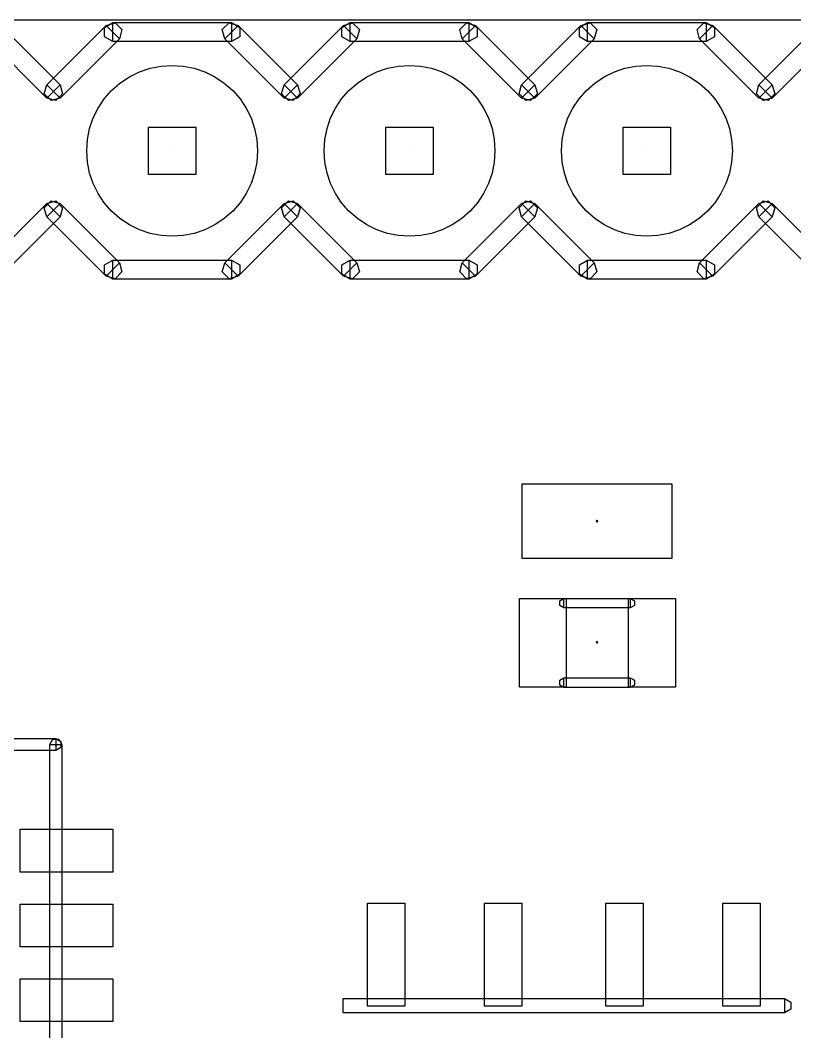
# Model space of a CAD drawing. Extents: x 92.4 to 147.7, y -28.8 to -5.5.
# Drawn here: x 125.28 to 133.57, y -16.28 to -5.46 of the extents above; entities that cross this region are included whole.
import ezdxf

# ---------------------------------------------------------------- set-up
doc = ezdxf.new("R2010")
doc.units = 0
doc.layers.add('LAYER_1', color=7, linetype='CONTINUOUS')

msp = doc.modelspace()

# ---------------------------------------------------------------- linework, layer by layer
at = {"layer": 'LAYER_1'}
for points in [[(138.4653, -5.4627), (93.7614, -5.4627)], [(125.994, -6.8596), (126.002, -6.7385), (126.0256, -6.6211), (126.064, -6.5086), (126.1165, -6.4025), (126.1822, -6.304), (126.2604, -6.2145), (126.3503, -6.1353), (126.4512, -6.0678), (126.5601, -6.0142), (126.6736, -5.9759), (126.7902, -5.9529), (126.9084, -5.9453), (127.0265, -5.9529), (127.1431, -5.9759), (127.2566, -6.0142), (127.3655, -6.0678), (127.4664, -6.1353), (127.5563, -6.2145), (127.6345, -6.304), (127.7002, -6.4025), (127.7527, -6.5086), (127.7911, -6.6211), (127.8147, -6.7386), (127.8227, -6.8597)], [(125.994, -6.8596), (126.002, -6.7385), (126.0256, -6.6211), (126.064, -6.5086), (126.1165, -6.4025), (126.1822, -6.304), (126.2604, -6.2145), (126.3503, -6.1353), (126.4512, -6.0678), (126.5601, -6.0142), (126.6736, -5.9759), (126.7902, -5.9529), (126.9084, -5.9453), (127.0265, -5.9529), (127.1431, -5.9759), (127.2566, -6.0142), (127.3655, -6.0678), (127.4664, -6.1353), (127.5563, -6.2145), (127.6345, -6.304), (127.7002, -6.4025), (127.7527, -6.5086), (127.7911, -6.6211), (127.8147, -6.7386), (127.8227, -6.8597)], [(128.534, -6.8596), (128.542, -6.7385), (128.5656, -6.6211), (128.604, -6.5086), (128.6565, -6.4025), (128.7222, -6.304), (128.8004, -6.2145), (128.8903, -6.1353), (128.9912, -6.0678), (129.1001, -6.0142), (129.2136, -5.9759), (129.3302, -5.9529), (129.4483, -5.9453), (129.5665, -5.9529), (129.683, -5.9759), (129.7965, -6.0142), (129.9054, -6.0678), (130.0063, -6.1353), (130.0962, -6.2145), (130.1744, -6.304), (130.2401, -6.4025), (130.2926, -6.5086), (130.331, -6.6211), (130.3546, -6.7386), (130.3626, -6.8597)], [(128.534, -6.8596), (128.542, -6.7385), (128.5656, -6.6211), (128.604, -6.5086), (128.6565, -6.4025), (128.7222, -6.304), (128.8004, -6.2145), (128.8903, -6.1353), (128.9912, -6.0678), (129.1001, -6.0142), (129.2136, -5.9759), (129.3302, -5.9529), (129.4483, -5.9453), (129.5665, -5.9529), (129.683, -5.9759), (129.7965, -6.0142), (129.9054, -6.0678), (130.0063, -6.1353), (130.0962, -6.2145), (130.1744, -6.304), (130.2401, -6.4025), (130.2926, -6.5086), (130.331, -6.6211), (130.3546, -6.7386), (130.3626, -6.8597)], [(131.0739, -6.8596), (131.0819, -6.7385), (131.1055, -6.6211), (131.1439, -6.5086), (131.1964, -6.4025), (131.2621, -6.304), (131.3403, -6.2145), (131.4302, -6.1353), (131.5311, -6.0678), (131.64, -6.0142), (131.7535, -5.9759), (131.8701, -5.9529), (131.9883, -5.9453), (132.1064, -5.9529), (132.223, -5.9759), (132.3365, -6.0142), (132.4454, -6.0678), (132.5463, -6.1353), (132.6362, -6.2145), (132.7144, -6.304), (132.7801, -6.4025), (132.8326, -6.5086), (132.871, -6.6211), (132.8946, -6.7386), (132.9026, -6.8597)], [(131.0739, -6.8596), (131.0819, -6.7385), (131.1055, -6.6211), (131.1439, -6.5086), (131.1964, -6.4025), (131.2621, -6.304), (131.3403, -6.2145), (131.4302, -6.1353), (131.5311, -6.0678), (131.64, -6.0142), (131.7535, -5.9759), (131.8701, -5.9529), (131.9883, -5.9453), (132.1064, -5.9529), (132.223, -5.9759), (132.3365, -6.0142), (132.4454, -6.0678), (132.5463, -6.1353), (132.6362, -6.2145), (132.7144, -6.304), (132.7801, -6.4025), (132.8326, -6.5086), (132.871, -6.6211), (132.8946, -6.7386), (132.9026, -6.8597)], [(125.994, -6.8596)], [(127.8227, -6.8597), (127.8147, -6.9808), (127.7911, -7.0982), (127.7527, -7.2107), (127.7002, -7.3168), (127.6345, -7.4153), (127.5563, -7.5048), (127.4664, -7.584), (127.3655, -7.6515), (127.2566, -7.7051), (127.1431, -7.7434), (127.0265, -7.7664), (126.9084, -7.7741), (126.7902, -7.7664), (126.6736, -7.7434), (126.5601, -7.7051), (126.4512, -7.6515), (126.3503, -7.584), (126.2604, -7.5048), (126.1822, -7.4153), (126.1165, -7.3168), (126.064, -7.2107), (126.0256, -7.0982), (126.002, -6.9807), (125.994, -6.8596)], [(125.994, -6.8596)], [(127.8227, -6.8597), (127.8147, -6.9808), (127.7911, -7.0982), (127.7527, -7.2107), (127.7002, -7.3168), (127.6345, -7.4153), (127.5563, -7.5048), (127.4664, -7.584), (127.3655, -7.6515), (127.2566, -7.7051), (127.1431, -7.7434), (127.0265, -7.7664), (126.9084, -7.7741), (126.7902, -7.7664), (126.6736, -7.7434), (126.5601, -7.7051), (126.4512, -7.6515), (126.3503, -7.584), (126.2604, -7.5048), (126.1822, -7.4153), (126.1165, -7.3168), (126.064, -7.2107), (126.0256, -7.0982), (126.002, -6.9807), (125.994, -6.8596)], [(126.4512, -6.8596)], [(126.4512, -6.8596)], [(126.9084, -6.8597), (126.9084, -6.8597), (126.9084, -6.8597), (126.9084, -6.8597), (126.9084, -6.8597), (126.9084, -6.8597), (126.9084, -6.8597)], [(126.9084, -6.8597), (126.9084, -6.8597), (126.9084, -6.8597), (126.9084, -6.8597), (126.9084, -6.8597), (126.9084, -6.8597), (126.9084, -6.8597)], [(126.9084, -6.8597), (126.9084, -6.8597), (126.9084, -6.8597), (126.9084, -6.8597), (126.9084, -6.8597), (126.9084, -6.8597), (126.9084, -6.8597)], [(126.9084, -6.8597), (126.9084, -6.8597), (126.9084, -6.8597), (126.9084, -6.8597), (126.9084, -6.8597), (126.9084, -6.8597), (126.9084, -6.8597)], [(127.8227, -6.8597)], [(127.8227, -6.8597)], [(128.534, -6.8596)], [(130.3626, -6.8597), (130.3546, -6.9808), (130.331, -7.0982), (130.2926, -7.2107), (130.2401, -7.3168), (130.1744, -7.4153), (130.0962, -7.5048), (130.0063, -7.584), (129.9054, -7.6515), (129.7965, -7.7051), (129.683, -7.7434), (129.5665, -7.7664), (129.4483, -7.7741), (129.3302, -7.7664), (129.2136, -7.7434), (129.1001, -7.7051), (128.9912, -7.6515), (128.8903, -7.584), (128.8004, -7.5048), (128.7222, -7.4153), (128.6565, -7.3168), (128.604, -7.2107), (128.5656, -7.0982), (128.542, -6.9807), (128.534, -6.8596)], [(128.534, -6.8596)], [(130.3626, -6.8597), (130.3546, -6.9808), (130.331, -7.0982), (130.2926, -7.2107), (130.2401, -7.3168), (130.1744, -7.4153), (130.0962, -7.5048), (130.0063, -7.584), (129.9054, -7.6515), (129.7965, -7.7051), (129.683, -7.7434), (129.5665, -7.7664), (129.4483, -7.7741), (129.3302, -7.7664), (129.2136, -7.7434), (129.1001, -7.7051), (128.9912, -7.6515), (128.8903, -7.584), (128.8004, -7.5048), (128.7222, -7.4153), (128.6565, -7.3168), (128.604, -7.2107), (128.5656, -7.0982), (128.542, -6.9807), (128.534, -6.8596)], [(128.9912, -6.8596)], [(128.9912, -6.8596)], [(129.4484, -6.8597), (129.4484, -6.8597), (129.4484, -6.8597), (129.4484, -6.8597), (129.4484, -6.8597), (129.4484, -6.8597), (129.4484, -6.8597)], [(129.4484, -6.8597), (129.4484, -6.8597), (129.4484, -6.8597), (129.4484, -6.8597), (129.4484, -6.8597), (129.4484, -6.8597), (129.4484, -6.8597)], [(129.4484, -6.8597), (129.4484, -6.8597), (129.4484, -6.8597), (129.4484, -6.8597), (129.4484, -6.8597), (129.4484, -6.8597), (129.4484, -6.8597)], [(129.4484, -6.8597), (129.4484, -6.8597), (129.4484, -6.8597), (129.4484, -6.8597), (129.4484, -6.8597), (129.4484, -6.8597), (129.4484, -6.8597)], [(130.3626, -6.8597)], [(130.3626, -6.8597)], [(131.0739, -6.8596)], [(132.9026, -6.8597), (132.8946, -6.9808), (132.871, -7.0982), (132.8326, -7.2107), (132.7801, -7.3168), (132.7144, -7.4153), (132.6362, -7.5048), (132.5463, -7.584), (132.4454, -7.6515), (132.3365, -7.7051), (132.223, -7.7434), (132.1064, -7.7664), (131.9883, -7.7741), (131.8701, -7.7664), (131.7535, -7.7434), (131.64, -7.7051), (131.5311, -7.6515), (131.4302, -7.584), (131.3403, -7.5048), (131.2621, -7.4153), (131.1964, -7.3168), (131.1439, -7.2107), (131.1055, -7.0982), (131.0819, -6.9807), (131.0739, -6.8596)], [(131.0739, -6.8596)], [(132.9026, -6.8597), (132.8946, -6.9808), (132.871, -7.0982), (132.8326, -7.2107), (132.7801, -7.3168), (132.7144, -7.4153), (132.6362, -7.5048), (132.5463, -7.584), (132.4454, -7.6515), (132.3365, -7.7051), (132.223, -7.7434), (132.1064, -7.7664), (131.9883, -7.7741), (131.8701, -7.7664), (131.7535, -7.7434), (131.64, -7.7051), (131.5311, -7.6515), (131.4302, -7.584), (131.3403, -7.5048), (131.2621, -7.4153), (131.1964, -7.3168), (131.1439, -7.2107), (131.1055, -7.0982), (131.0819, -6.9807), (131.0739, -6.8596)], [(131.5311, -6.8596)], [(131.5311, -6.8596)], [(131.9883, -6.8597), (131.9883, -6.8597), (131.9883, -6.8597), (131.9883, -6.8597), (131.9883, -6.8597), (131.9883, -6.8597), (131.9883, -6.8597)], [(131.9883, -6.8597), (131.9883, -6.8597), (131.9883, -6.8597), (131.9883, -6.8597), (131.9883, -6.8597), (131.9883, -6.8597), (131.9883, -6.8597)], [(131.9883, -6.8597), (131.9883, -6.8597), (131.9883, -6.8597), (131.9883, -6.8597), (131.9883, -6.8597), (131.9883, -6.8597), (131.9883, -6.8597)], [(131.9883, -6.8597), (131.9883, -6.8597), (131.9883, -6.8597), (131.9883, -6.8597), (131.9883, -6.8597), (131.9883, -6.8597), (131.9883, -6.8597)], [(132.9026, -6.8597)], [(132.9026, -6.8597)]]:
    msp.add_lwpolyline(points, dxfattribs=at)
at = {"layer": 'LAYER_1', "color": 53}
for points in [[(124.9315, -5.6615), (125.0752, -5.5178), (125.7102, -6.1528), (125.5665, -6.2965), (124.9315, -5.6615)], [(125.7102, -6.2965), (125.5665, -6.1528), (126.2015, -5.5178), (126.3452, -5.6615), (125.7102, -6.2965)], [(126.2734, -5.6913), (126.1854, -5.6405), (126.1854, -5.5389), (126.2734, -5.4881)], [(126.2015, -5.5178), (126.2996, -5.4915), (126.3715, -5.5634), (126.3452, -5.6615)], [(126.2734, -5.6913), (126.2734, -5.4881), (127.5433, -5.4881), (127.5433, -5.6913), (126.2734, -5.6913)], [(126.2734, -5.4881)], [(127.4715, -5.6615), (127.4452, -5.5634), (127.5171, -5.4915), (127.6152, -5.5178)], [(127.4715, -5.6615), (127.6152, -5.5178), (128.2502, -6.1528), (128.1065, -6.2965), (127.4715, -5.6615)], [(127.5433, -5.4881), (127.6313, -5.5389), (127.6313, -5.6405), (127.5433, -5.6913)], [(127.6152, -5.5178)], [(128.2502, -6.2965), (128.1065, -6.1528), (128.7415, -5.5178), (128.8852, -5.6615), (128.2502, -6.2965)], [(128.8134, -5.6913), (128.7254, -5.6405), (128.7254, -5.5389), (128.8134, -5.4881)], [(128.7415, -5.5178), (128.8396, -5.4915), (128.9115, -5.5634), (128.8852, -5.6615)], [(128.8134, -5.6913), (128.8134, -5.4881), (130.0833, -5.4881), (130.0833, -5.6913), (128.8134, -5.6913)], [(128.8134, -5.4881)], [(130.0114, -5.6615), (129.9851, -5.5634), (130.057, -5.4915), (130.1551, -5.5178)], [(130.7901, -6.1528), (130.6464, -6.2965), (130.0114, -5.6615), (130.1551, -5.5178), (130.7901, -6.1528)], [(130.0833, -5.4881), (130.1712, -5.5389), (130.1712, -5.6405), (130.0833, -5.6913)], [(130.1551, -5.5178)], [(130.7901, -6.2965), (130.6464, -6.1528), (131.2814, -5.5178), (131.4251, -5.6615), (130.7901, -6.2965)], [(131.3533, -5.6913), (131.2653, -5.6405), (131.2653, -5.5389), (131.3533, -5.4881)], [(131.2814, -5.5178), (131.3795, -5.4915), (131.4514, -5.5634), (131.4251, -5.6615)], [(131.3533, -5.6913), (131.3533, -5.4881), (132.6233, -5.4881), (132.6233, -5.6913), (131.3533, -5.6913)], [(131.3533, -5.4881)], [(132.5514, -5.6615), (132.5251, -5.5634), (132.597, -5.4915), (132.6951, -5.5178)], [(132.5514, -5.6615), (132.6951, -5.5178), (133.3301, -6.1528), (133.1864, -6.2965), (132.5514, -5.6615)], [(132.6233, -5.4881), (132.7112, -5.5389), (132.7112, -5.6405), (132.6233, -5.6913)], [(132.6951, -5.5178)], [(133.3301, -6.2965), (133.1864, -6.1528), (133.8214, -5.5178), (133.9651, -5.6615), (133.3301, -6.2965)], [(126.2733, -5.5896), (126.2733, -5.5897), (126.2733, -5.5897), (126.2733, -5.5897), (126.2734, -5.5897)], [(126.2734, -5.5389)], [(126.2734, -5.5897)], [(126.2734, -5.5897), (126.2734, -5.5897), (126.2734, -5.5897), (126.2734, -5.5897), (126.2734, -5.5897), (126.2734, -5.5897), (126.2734, -5.5897)], [(126.3093, -5.6256)], [(127.5433, -5.5897), (127.5434, -5.5897), (127.5434, -5.5897), (127.5434, -5.5897), (127.5434, -5.5896)], [(127.5433, -5.5897), (127.5433, -5.5897), (127.5433, -5.5897), (127.5433, -5.5897), (127.5433, -5.5897), (127.5433, -5.5897), (127.5433, -5.5897)], [(127.5433, -5.5897)], [(127.5793, -5.5538)], [(128.8133, -5.5896), (128.8133, -5.5897), (128.8133, -5.5897), (128.8133, -5.5897), (128.8134, -5.5897)], [(128.8134, -5.5389)], [(128.8134, -5.5897)], [(128.8134, -5.5897), (128.8134, -5.5897), (128.8134, -5.5897), (128.8134, -5.5897), (128.8134, -5.5897), (128.8134, -5.5897), (128.8134, -5.5897)], [(128.8493, -5.6256)], [(130.0832, -5.5897), (130.0833, -5.5897), (130.0833, -5.5897), (130.0833, -5.5897), (130.0833, -5.5896)], [(130.0833, -5.5897), (130.0833, -5.5897), (130.0833, -5.5897), (130.0833, -5.5897), (130.0833, -5.5897), (130.0833, -5.5897), (130.0833, -5.5897)], [(130.1192, -5.5538)], [(131.3532, -5.5896), (131.3532, -5.5897), (131.3532, -5.5897), (131.3532, -5.5897), (131.3533, -5.5897)], [(131.3533, -5.5389)], [(131.3533, -5.5897)], [(131.3533, -5.5897), (131.3533, -5.5897), (131.3533, -5.5897), (131.3533, -5.5897), (131.3533, -5.5897), (131.3533, -5.5897), (131.3533, -5.5897)], [(131.3892, -5.6256)], [(132.6232, -5.5897), (132.6233, -5.5897), (132.6233, -5.5897), (132.6233, -5.5897), (132.6233, -5.5896)], [(132.6233, -5.5897), (132.6233, -5.5897), (132.6233, -5.5897), (132.6233, -5.5897), (132.6233, -5.5897), (132.6233, -5.5897), (132.6233, -5.5897)], [(132.6233, -5.5897)], [(132.6592, -5.5538)], [(126.3452, -5.6615)], [(127.5433, -5.6405)], [(127.5433, -5.6913)], [(128.8852, -5.6615)], [(130.0833, -5.6405)], [(130.0833, -5.6913)], [(131.4251, -5.6615)], [(132.6233, -5.6405)], [(132.6233, -5.6913)], [(125.7102, -6.2965), (125.6121, -6.3228), (125.5402, -6.2509), (125.5665, -6.1528)], [(125.7102, -6.1528), (125.7365, -6.2509), (125.6646, -6.3228), (125.5665, -6.2965)], [(125.5665, -6.1528)], [(128.2502, -6.2965), (128.1521, -6.3228), (128.0802, -6.2509), (128.1065, -6.1528)], [(128.1065, -6.1528)], [(128.2502, -6.1528), (128.2765, -6.2509), (128.2046, -6.3228), (128.1065, -6.2965)], [(130.7901, -6.2965), (130.692, -6.3228), (130.6201, -6.2509), (130.6464, -6.1528)], [(130.6464, -6.1528)], [(130.7901, -6.1528), (130.8164, -6.2509), (130.7445, -6.3228), (130.6464, -6.2965)], [(133.3301, -6.2965), (133.232, -6.3228), (133.1601, -6.2509), (133.1864, -6.1528)], [(133.3301, -6.1528), (133.3564, -6.2509), (133.2845, -6.3228), (133.1864, -6.2965)], [(133.1864, -6.1528)], [(125.6025, -6.1888)], [(125.6025, -6.2606)], [(125.6384, -6.2246), (125.6383, -6.2246), (125.6383, -6.2246), (125.6383, -6.2246), (125.6383, -6.2247)], [(125.6384, -6.2247), (125.6384, -6.2246), (125.6384, -6.2246), (125.6384, -6.2246), (125.6383, -6.2246)], [(125.6384, -6.2247)], [(128.1425, -6.1888)], [(128.1425, -6.2606)], [(128.1784, -6.2247), (128.1784, -6.2246), (128.1784, -6.2246), (128.1784, -6.2246), (128.1783, -6.2246)], [(128.1784, -6.2246), (128.1783, -6.2246), (128.1783, -6.2246), (128.1783, -6.2246), (128.1783, -6.2247)], [(128.1784, -6.2247)], [(130.6824, -6.1888)], [(130.6824, -6.2606)], [(130.7183, -6.2247), (130.7183, -6.2246), (130.7183, -6.2246), (130.7183, -6.2246), (130.7182, -6.2246)], [(130.7183, -6.2246), (130.7182, -6.2246), (130.7182, -6.2246), (130.7182, -6.2246), (130.7182, -6.2247)], [(130.7183, -6.2247)], [(130.7183, -6.2247)], [(133.2224, -6.1888)], [(133.2224, -6.2606)], [(133.2583, -6.2246), (133.2582, -6.2246), (133.2582, -6.2246), (133.2582, -6.2246), (133.2582, -6.2247)], [(133.2583, -6.2247), (133.2583, -6.2246), (133.2583, -6.2246), (133.2583, -6.2246), (133.2582, -6.2246)], [(133.2583, -6.2247)], [(125.5665, -6.2965)], [(128.1065, -6.2965)], [(130.6464, -6.2965)], [(133.1864, -6.2965)], [(125.5665, -7.4228), (125.7102, -7.5665), (125.0752, -8.2015), (124.9315, -8.0578), (125.5665, -7.4228)], [(125.5665, -7.5665), (125.5402, -7.4684), (125.6121, -7.3965), (125.7102, -7.4228)], [(125.5665, -7.4228), (125.6646, -7.3965), (125.7365, -7.4684), (125.7102, -7.5665)], [(126.3452, -8.0578), (126.2015, -8.2015), (125.5665, -7.5665), (125.7102, -7.4228), (126.3452, -8.0578)], [(125.6743, -7.4588)], [(125.7102, -7.4228)], [(128.1065, -7.4228), (128.2502, -7.5665), (127.6152, -8.2015), (127.4715, -8.0578), (128.1065, -7.4228)], [(128.1065, -7.5665), (128.0802, -7.4684), (128.1521, -7.3965), (128.2502, -7.4228)], [(128.1065, -7.4228), (128.2046, -7.3965), (128.2765, -7.4684), (128.2502, -7.5665)], [(128.8852, -8.0578), (128.7415, -8.2015), (128.1065, -7.5665), (128.2502, -7.4228), (128.8852, -8.0578)], [(128.2143, -7.4588)], [(128.2502, -7.4228)], [(130.1551, -8.2015), (130.0114, -8.0578), (130.6464, -7.4228), (130.7901, -7.5665), (130.1551, -8.2015)], [(130.6464, -7.5665), (130.6201, -7.4684), (130.692, -7.3965), (130.7901, -7.4228)], [(130.6464, -7.4228), (130.7445, -7.3965), (130.8164, -7.4684), (130.7901, -7.5665)], [(131.4251, -8.0578), (131.2814, -8.2015), (130.6464, -7.5665), (130.7901, -7.4228), (131.4251, -8.0578)], [(130.7542, -7.4588)], [(130.7901, -7.4228)], [(133.1864, -7.4228), (133.3301, -7.5665), (132.6951, -8.2015), (132.5514, -8.0578), (133.1864, -7.4228)], [(133.1864, -7.5665), (133.1601, -7.4684), (133.232, -7.3965), (133.3301, -7.4228)], [(133.1864, -7.4228), (133.2845, -7.3965), (133.3564, -7.4684), (133.3301, -7.5665)], [(133.9651, -8.0578), (133.8214, -8.2015), (133.1864, -7.5665), (133.3301, -7.4228), (133.9651, -8.0578)], [(133.2942, -7.4588)], [(133.3301, -7.4228)], [(125.6383, -7.4946), (125.6383, -7.4947), (125.6383, -7.4947), (125.6383, -7.4947), (125.6384, -7.4947)], [(125.6383, -7.4947), (125.6384, -7.4947), (125.6384, -7.4947), (125.6384, -7.4947), (125.6384, -7.4946)], [(125.6384, -7.4947)], [(125.6743, -7.5306)], [(125.7102, -7.5665)], [(128.1783, -7.4947), (128.1784, -7.4947), (128.1784, -7.4947), (128.1784, -7.4947), (128.1784, -7.4946)], [(128.1783, -7.4946), (128.1783, -7.4947), (128.1783, -7.4947), (128.1783, -7.4947), (128.1784, -7.4947)], [(128.1784, -7.4947)], [(128.2143, -7.5306)], [(128.2502, -7.5665)], [(130.7182, -7.4947), (130.7183, -7.4947), (130.7183, -7.4947), (130.7183, -7.4947), (130.7183, -7.4946)], [(130.7182, -7.4946), (130.7182, -7.4947), (130.7182, -7.4947), (130.7182, -7.4947), (130.7183, -7.4947)], [(130.7542, -7.5306)], [(130.7901, -7.5665)], [(133.2582, -7.4946), (133.2582, -7.4947), (133.2582, -7.4947), (133.2582, -7.4947), (133.2583, -7.4947)], [(133.2582, -7.4947), (133.2583, -7.4947), (133.2583, -7.4947), (133.2583, -7.4947), (133.2583, -7.4946)], [(133.2583, -7.4947)], [(133.2942, -7.5306)], [(133.3301, -7.5665)], [(126.2734, -8.2313), (126.1854, -8.1805), (126.1854, -8.0789), (126.2734, -8.0281)], [(126.3452, -8.0578), (126.3715, -8.1559), (126.2996, -8.2278), (126.2015, -8.2015)], [(127.5433, -8.0281), (127.5433, -8.2313), (126.2734, -8.2313), (126.2734, -8.0281), (127.5433, -8.0281)], [(126.2734, -8.0281)], [(126.2734, -8.0789)], [(127.6152, -8.2015), (127.5171, -8.2278), (127.4452, -8.1559), (127.4715, -8.0578)], [(127.4715, -8.0578)], [(127.5075, -8.0938)], [(127.5433, -8.0281), (127.6313, -8.0789), (127.6313, -8.1805), (127.5433, -8.2313)], [(128.8134, -8.2313), (128.7254, -8.1805), (128.7254, -8.0789), (128.8134, -8.0281)], [(128.8852, -8.0578), (128.9115, -8.1559), (128.8396, -8.2278), (128.7415, -8.2015)], [(130.0833, -8.0281), (130.0833, -8.2313), (128.8134, -8.2313), (128.8134, -8.0281), (130.0833, -8.0281)], [(128.8134, -8.0281)], [(128.8134, -8.0789)], [(130.1551, -8.2015), (130.057, -8.2278), (129.9851, -8.1559), (130.0114, -8.0578)], [(130.0114, -8.0578)], [(130.0474, -8.0938)], [(130.0833, -8.0281), (130.1712, -8.0789), (130.1712, -8.1805), (130.0833, -8.2313)], [(131.3533, -8.2313), (131.2653, -8.1805), (131.2653, -8.0789), (131.3533, -8.0281)], [(131.4251, -8.0578), (131.4514, -8.1559), (131.3795, -8.2278), (131.2814, -8.2015)], [(132.6233, -8.0281), (132.6233, -8.2313), (131.3533, -8.2313), (131.3533, -8.0281), (132.6233, -8.0281)], [(131.3533, -8.0281)], [(131.3533, -8.0789)], [(132.6951, -8.2015), (132.597, -8.2278), (132.5251, -8.1559), (132.5514, -8.0578)], [(132.5514, -8.0578)], [(132.5874, -8.0938)], [(132.6233, -8.0281), (132.7112, -8.0789), (132.7112, -8.1805), (132.6233, -8.2313)], [(126.2015, -8.2015)], [(126.2375, -8.1656)], [(126.2734, -8.1296), (126.2733, -8.1296), (126.2733, -8.1296), (126.2733, -8.1296), (126.2733, -8.1297)], [(126.2734, -8.1297), (126.2734, -8.1297), (126.2734, -8.1297), (126.2734, -8.1297), (126.2734, -8.1297), (126.2734, -8.1297), (126.2734, -8.1297)], [(126.2734, -8.1297)], [(127.5434, -8.1297), (127.5434, -8.1296), (127.5434, -8.1296), (127.5434, -8.1296), (127.5433, -8.1296)], [(127.5433, -8.1297)], [(127.5433, -8.1297), (127.5433, -8.1297), (127.5433, -8.1297), (127.5433, -8.1297), (127.5433, -8.1297), (127.5433, -8.1297), (127.5433, -8.1297)], [(127.5433, -8.1805)], [(128.7415, -8.2015)], [(128.7775, -8.1656)], [(128.8134, -8.1296), (128.8133, -8.1296), (128.8133, -8.1296), (128.8133, -8.1296), (128.8133, -8.1297)], [(128.8134, -8.1297), (128.8134, -8.1297), (128.8134, -8.1297), (128.8134, -8.1297), (128.8134, -8.1297), (128.8134, -8.1297), (128.8134, -8.1297)], [(128.8134, -8.1297)], [(130.0833, -8.1297), (130.0833, -8.1296), (130.0833, -8.1296), (130.0833, -8.1296), (130.0832, -8.1296)], [(130.0833, -8.1297)], [(130.0833, -8.1297), (130.0833, -8.1297), (130.0833, -8.1297), (130.0833, -8.1297), (130.0833, -8.1297), (130.0833, -8.1297), (130.0833, -8.1297)], [(130.0833, -8.1297)], [(130.0833, -8.1805)], [(131.2814, -8.2015)], [(131.3174, -8.1656)], [(131.3533, -8.1296), (131.3532, -8.1296), (131.3532, -8.1296), (131.3532, -8.1296), (131.3532, -8.1297)], [(131.3533, -8.1297), (131.3533, -8.1297), (131.3533, -8.1297), (131.3533, -8.1297), (131.3533, -8.1297), (131.3533, -8.1297), (131.3533, -8.1297)], [(131.3533, -8.1297)], [(132.6233, -8.1297), (132.6233, -8.1296), (132.6233, -8.1296), (132.6233, -8.1296), (132.6232, -8.1296)], [(132.6233, -8.1297)], [(132.6233, -8.1297), (132.6233, -8.1297), (132.6233, -8.1297), (132.6233, -8.1297), (132.6233, -8.1297), (132.6233, -8.1297), (132.6233, -8.1297)], [(132.6233, -8.1805)], [(127.5433, -8.2313)], [(130.0833, -8.2313)], [(132.6233, -8.2313)], [(131.0989, -11.7493), (131.0549, -11.7239), (131.0549, -11.6731), (131.0989, -11.6477)], [(131.8109, -11.6477), (131.8109, -11.7493), (131.0989, -11.7493), (131.0989, -11.6477), (131.8109, -11.6477)], [(131.0989, -11.6477)], [(131.0989, -11.6731)], [(131.8109, -11.6477), (131.8548, -11.6731), (131.8548, -11.7239), (131.8109, -11.7493)], [(131.0989, -11.6985), (131.0989, -11.6985), (131.0989, -11.6985), (131.0989, -11.6985), (131.0989, -11.6985), (131.0989, -11.6985), (131.0989, -11.6985)], [(131.8109, -11.6985)], [(131.8109, -11.6985), (131.8109, -11.6985), (131.8109, -11.6985), (131.8109, -11.6985), (131.8109, -11.6985), (131.8109, -11.6985), (131.8109, -11.6985)], [(131.8109, -11.7239)], [(131.8109, -11.7493)], [(131.0989, -12.6003), (131.0549, -12.5749), (131.0549, -12.5241), (131.0989, -12.4987)], [(131.8109, -12.4987), (131.8109, -12.6003), (131.0989, -12.6003), (131.0989, -12.4987), (131.8109, -12.4987)], [(131.0989, -12.4987)], [(131.0989, -12.5241)], [(131.0989, -12.5495), (131.0989, -12.5495), (131.0989, -12.5495), (131.0989, -12.5495), (131.0989, -12.5495), (131.0989, -12.5495), (131.0989, -12.5495)], [(131.8109, -12.4987), (131.8548, -12.5241), (131.8548, -12.5749), (131.8109, -12.6003)], [(131.8109, -12.5495)], [(131.8109, -12.5495), (131.8109, -12.5495), (131.8109, -12.5495), (131.8109, -12.5495), (131.8109, -12.5495), (131.8109, -12.5495), (131.8109, -12.5495)], [(131.8109, -12.5749)], [(131.8109, -12.6003)], [(117.7898, -13.2732), (117.7898, -13.1462), (125.6638, -13.1462), (125.6638, -13.2732), (117.7898, -13.2732)], [(125.6003, -13.2097), (125.632, -13.1547), (125.6955, -13.1547), (125.7272, -13.2097)], [(125.6638, -13.1461), (125.7188, -13.1779), (125.7188, -13.2414), (125.6638, -13.2732)], [(125.6003, -13.2097), (125.7273, -13.2097), (125.7273, -21.0837), (125.6003, -21.0837), (125.6003, -13.2097)], [(125.6637, -13.2097), (125.6637, -13.2097), (125.6637, -13.2097), (125.6638, -13.2097), (125.6638, -13.2097), (125.6638, -13.2097)], [(125.6638, -13.2097), (125.6638, -13.2097), (125.6638, -13.2097), (125.6638, -13.2096), (125.6638, -13.2096), (125.6638, -13.2096)], [(125.6638, -13.2097)], [(125.6638, -13.2415)], [(125.6638, -13.2732)], [(125.6955, -13.2097)], [(125.7272, -13.2097)], [(133.4613, -15.9295), (133.4613, -16.0819), (128.7374, -16.0819), (128.7374, -15.9295), (133.4613, -15.9295)], [(133.4613, -15.9295), (133.5272, -15.9676), (133.5272, -16.0438), (133.4613, -16.0819)], [(133.4613, -16.0057)], [(133.4613, -16.0057), (133.4613, -16.0057), (133.4613, -16.0057), (133.4613, -16.0057), (133.4613, -16.0057), (133.4613, -16.0057), (133.4613, -16.0057)], [(133.4613, -16.0438)], [(133.4613, -16.0819)]]:
    msp.add_lwpolyline(points, dxfattribs=at)
at = {"layer": 'LAYER_1'}
for points in [[(127.1624, -6.6056), (127.1624, -7.1137), (126.6544, -7.1137), (126.6544, -6.6056), (127.1624, -6.6056)], [(129.7023, -6.6056), (129.7023, -7.1137), (129.1944, -7.1137), (129.1944, -6.6056), (129.7023, -6.6056)], [(132.2423, -6.6056), (132.2423, -7.1137), (131.7343, -7.1137), (131.7343, -6.6056), (132.2423, -6.6056)], [(130.6549, -11.222), (130.6549, -10.4221), (132.2549, -10.4221), (132.2549, -11.222), (130.6549, -11.222)], [(131.4649, -10.8221), (131.4549, -10.8121), (131.4449, -10.822), (131.4548, -10.832), (131.4648, -10.8221)], [(131.1247, -11.6475), (131.1247, -12.5976), (130.6246, -12.5976), (130.6246, -11.6475), (131.1247, -11.6475)], [(132.2931, -11.6475), (132.2931, -12.5976), (131.793, -12.5976), (131.793, -11.6475), (132.2931, -11.6475)], [(131.4649, -12.1175), (131.4549, -12.1075), (131.4449, -12.1174), (131.4548, -12.1274), (131.4648, -12.1175)], [(125.2828, -14.5752), (125.2828, -14.1181), (126.2734, -14.1181), (126.2734, -14.5752), (125.2828, -14.5752)], [(125.2828, -15.3752), (125.2828, -14.9181), (126.2734, -14.9181), (126.2734, -15.3752), (125.2828, -15.3752)], [(128.9994, -16.0086), (128.9994, -14.9087), (129.3994, -14.9087), (129.3994, -16.0086), (128.9994, -16.0086)], [(130.2493, -16.0086), (130.2493, -14.9087), (130.6493, -14.9087), (130.6493, -16.0086), (130.2493, -16.0086)], [(131.5493, -16.0086), (131.5493, -14.9087), (131.9493, -14.9087), (131.9493, -16.0086), (131.5493, -16.0086)], [(132.7993, -16.0086), (132.7993, -14.9087), (133.1993, -14.9087), (133.1993, -16.0086), (132.7993, -16.0086)], [(125.2828, -16.1752), (125.2828, -15.7181), (126.2734, -15.7181), (126.2734, -16.1752), (125.2828, -16.1752)]]:
    msp.add_lwpolyline(points, close=True, dxfattribs=at)

doc.saveas('drawing.dxf')
